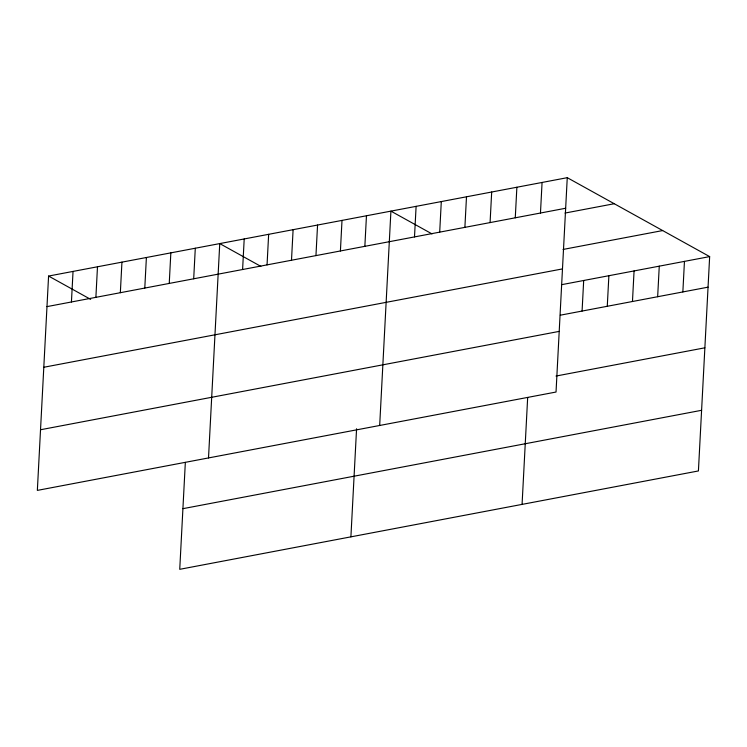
<?xml version="1.0" encoding="UTF-8"?>
<svg xmlns="http://www.w3.org/2000/svg" width="747" height="747" viewBox="0 0 747 747"><rect width="100%" height="100%" fill="white"/><g stroke="black" fill="none" stroke-linecap="round" stroke-linejoin="round"><path stroke-width="1.12" d="M48.583 276.054L37.35 490.396L556.029 392.035L567.262 177.683L48.583 276.054L90.676 299.379M71.432 301.975L73.038 271.413M95.887 297.343L97.484 266.772M120.342 292.703L121.938 262.141M144.787 288.071L146.393 257.5M169.242 283.43L170.839 252.859M193.697 278.79L195.294 248.228M185.34 462.384L179.738 569.317L698.417 470.946L709.65 256.604L567.262 177.683M208.516 457.939L219.749 243.587L260.862 266.38M242.598 269.518L244.204 238.956M267.053 264.877L268.649 234.315M291.498 260.245L293.104 229.674M315.953 255.605L317.559 225.043M340.408 250.973L342.005 220.402M364.853 246.333L366.46 215.762M350.903 536.86L356.571 428.769M379.681 425.473L390.914 211.13L432.027 233.914M414.501 236.92L416.107 206.349M439.694 232.14L441.3 201.569M464.886 227.359L466.492 196.797M490.079 222.587L491.685 192.016M515.271 217.807L516.877 187.236M522.069 504.393L527.671 397.46M540.464 213.026L542.07 182.464M582.081 311.06L583.687 280.489M607.274 306.279L608.88 275.718M632.466 301.499L634.072 270.937M657.659 296.727L659.265 266.156M682.851 291.946L684.457 261.385M46.977 306.615L565.656 208.254M565.012 213.063L614.249 203.726M563.033 249.451L662.664 230.562M43.802 367.263L562.482 268.901M561.931 284.616L709.65 256.604M560.325 315.187L708.044 287.165M40.525 429.749L559.204 331.388M556.001 376.049L704.869 347.813M182.912 508.67L701.592 410.299"/></g></svg>
